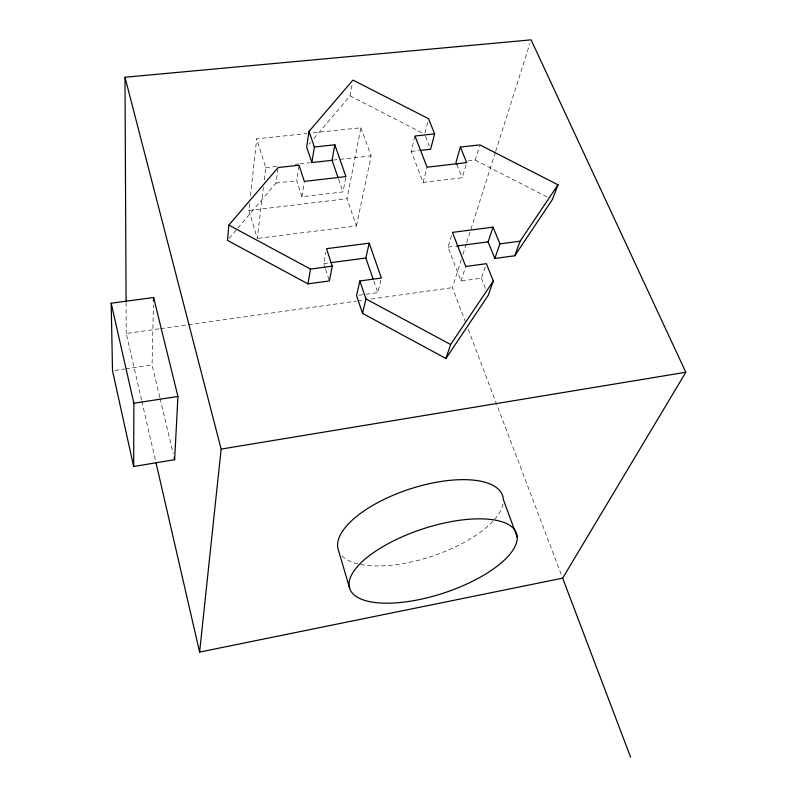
<?xml version="1.0" encoding="UTF-8"?>
<svg xmlns="http://www.w3.org/2000/svg" width="797" height="797" viewBox="0 0 797 797"><rect width="100%" height="100%" fill="white"/><g stroke="black" fill="none" stroke-linecap="round" stroke-linejoin="round"><path stroke-width="0.6" stroke-dasharray="3.98 2.99" d="M159.779 397.324L152.058 364.936L153.422 304.872M263.379 187.185L257.282 238.423L248.913 210.488L249.71 203.086M250.517 195.673L256.674 138.847L306.955 133.498M264.255 179.863L265.71 167.659L256.674 138.847M237.825 228.151L276.081 183.081L277.944 168.745M345.699 177.761L342.989 191.918L301.953 196.779L296.713 180.7L298.835 166.394M301.953 196.779L304.344 181.397M313.898 138.519L350.062 95.909L352.274 83.745M325.246 268.22L323.741 263.598L325.873 252.131M258.507 238.273L356.428 225.969L346.994 198.712L360.911 127.759L311.856 132.979M356.428 225.969L371.153 155.833L360.911 127.759M466.026 164.939L462.24 177.771L423.117 182.413L411.202 151.43L414.968 136.028M366.002 294.272L377.808 292.619L380.836 280.275M424.96 132.979L427.959 121.084M423.117 182.413L427.092 167.191M485.234 267.025L481.408 278.173L461.025 281.012L448.014 247.16L452.457 232.385M468.018 160.934L475.221 160.107L479.465 146.05M465.627 322.496L452.397 287.627L461.433 259.174M462.937 254.432L466.325 243.762M466.703 242.577L495.316 152.476M495.694 151.291L529.955 43.407M461.025 281.012L465.737 266.497M229.068 238.482L237.028 229.098M309.077 144.197L310.691 142.304M114.917 370.406L124.501 369.001M125.697 368.822L152.058 364.936M141.577 400.094L126.235 333.475L159.46 328.802M160.695 328.623L356.389 301.127M357.624 300.947L363.781 300.09M371.163 299.044L452.397 287.627M358.929 295.259L364.827 294.432M323.741 263.598L329.749 262.801M448.014 247.16L455.296 246.193M248.913 210.488L346.994 198.712M276.081 183.081L296.713 180.7M265.71 167.659L277.964 166.284M295.129 164.361L298.815 163.953M300.041 163.813L309.844 162.718M333.146 160.097L371.153 155.833M411.202 151.43L419.69 150.484M350.062 95.909L424.662 134.175M475.221 160.107L547.908 197.387M456.89 164.531L462.24 177.771M425.518 136.327L429.334 146.02M481.408 278.173L485.483 288.514M468.267 329.47L562.652 578.154M338.536 179.036L342.989 191.918M373.823 281.092L377.808 292.619M325.624 269.376L329.022 279.787M160.067 398.52L173.208 453.692M141.856 401.309L155.525 460.666M126.085 302.372L126.235 333.475M503.046 503.903A86.504 35.417 -18.2 0 1 493.632 520.481M492.925 521.248A86.504 35.417 -18.2 0 1 358.979 564.127M357.813 563.858A86.504 35.417 -18.2 0 1 342.043 555.868"/><path stroke-width="1.2" d="M133.657 466.494L133.866 403.242L111.181 303.219L153.592 297.52L177.93 396.458L174.643 459.69L133.657 466.494L112.516 370.764L111.181 303.219M153.502 301.196L153.592 297.52M334.81 144.775L332.07 160.307L311.886 162.568L314.367 147.007L334.81 144.775L345.928 176.585L304.344 181.397L299.014 165.208L278.103 167.549L228.859 225.103L227.474 240.365L307.931 283.862L329.39 280.952L332.269 266.168L326.511 248.684L369.2 243.165L381.384 278.023L359.845 280.972L356.568 295.587L362.545 313.39L445.951 358.481L488.192 295.398L493.303 281.042L486.379 263.677L465.737 266.497L452.457 232.385L493.064 227.135L499.908 243.882L494.807 258.477L514.732 255.777L552.311 199.649L558 184.804L479.824 144.885L460.367 147.066L456.004 162.319L456.89 164.531M199.609 652.076L221.138 449.1L124.99 77.239L531.081 39.85L685.818 372.249L562.652 578.154L199.609 652.076L156.082 463.087M420.906 150.344L430.609 149.258L434.614 133.876L428.567 118.703L352.941 80.089L309.057 131.375L306.666 147.037L311.886 162.568M307.931 283.862L310.511 269.067L228.859 225.103M373.026 278.781L365.843 258.029L369.2 243.165M362.545 313.39L365.943 298.915L359.845 280.972M445.951 358.481L450.624 344.513L493.303 281.042M494.807 258.477L488.103 241.86L493.064 227.135M514.732 255.777L520.092 241.192L558 184.804M221.138 449.1L685.818 372.249M133.866 403.242L177.93 396.458M330.954 262.641L365.843 258.029M456.512 246.034L488.103 241.86M310.511 269.067L332.269 266.168M499.908 243.882L520.092 241.192M434.614 133.876L414.968 136.028L427.092 167.191L466.713 162.608L460.367 147.066M365.943 298.915L450.624 344.513M562.652 578.154L630.586 757.15M517.223 537.248A87.829 33.723 -18.2 0 0 389.982 542.687A87.829 33.723 -18.2 0 0 392.214 603.08A87.829 33.723 -18.2 0 0 517.223 537.248L503.365 499.56A86.504 35.417 -18.2 0 0 413.962 487.714A86.504 35.417 -18.2 0 0 338.327 549.83L349.714 588.465M332.07 160.307L338.137 177.87M309.057 131.375L314.367 147.007M174.065 457.289L174.643 459.69M124.99 77.239L126.075 301.127"/></g></svg>
